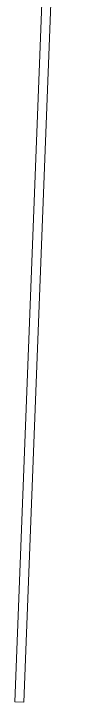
# Model space of a CAD drawing. Header units: millimetres. Extents: x 32078 to 83548, y -4690 to 56252.
# Drawn here: x 63900 to 64035, y 31979 to 33521 of the extents above; entities that cross this region are included whole.
import ezdxf

# ---------------------------------------------------------------- set-up
doc = ezdxf.new("R2010")
doc.units = ezdxf.units.MM
doc.header["$MEASUREMENT"] = 0
doc.layers.add('WALL-LNIG', color=1, linetype='Continuous', lineweight=0)

msp = doc.modelspace()

# ---------------------------------------------------------------- linework, layer by layer
at = {"layer": 'WALL-LNIG', "flags": 128}
msp.add_lwpolyline([(64015.48562174231, 34955.2026884079), (64035.47070489646, 34954.4303858046), (63920.47442516188, 31978.64058124967), (63900.48934200712, 31979.41288385299), (64015.48562174231, 34955.2026884079)], close=True, dxfattribs=at)

doc.saveas('drawing.dxf')
